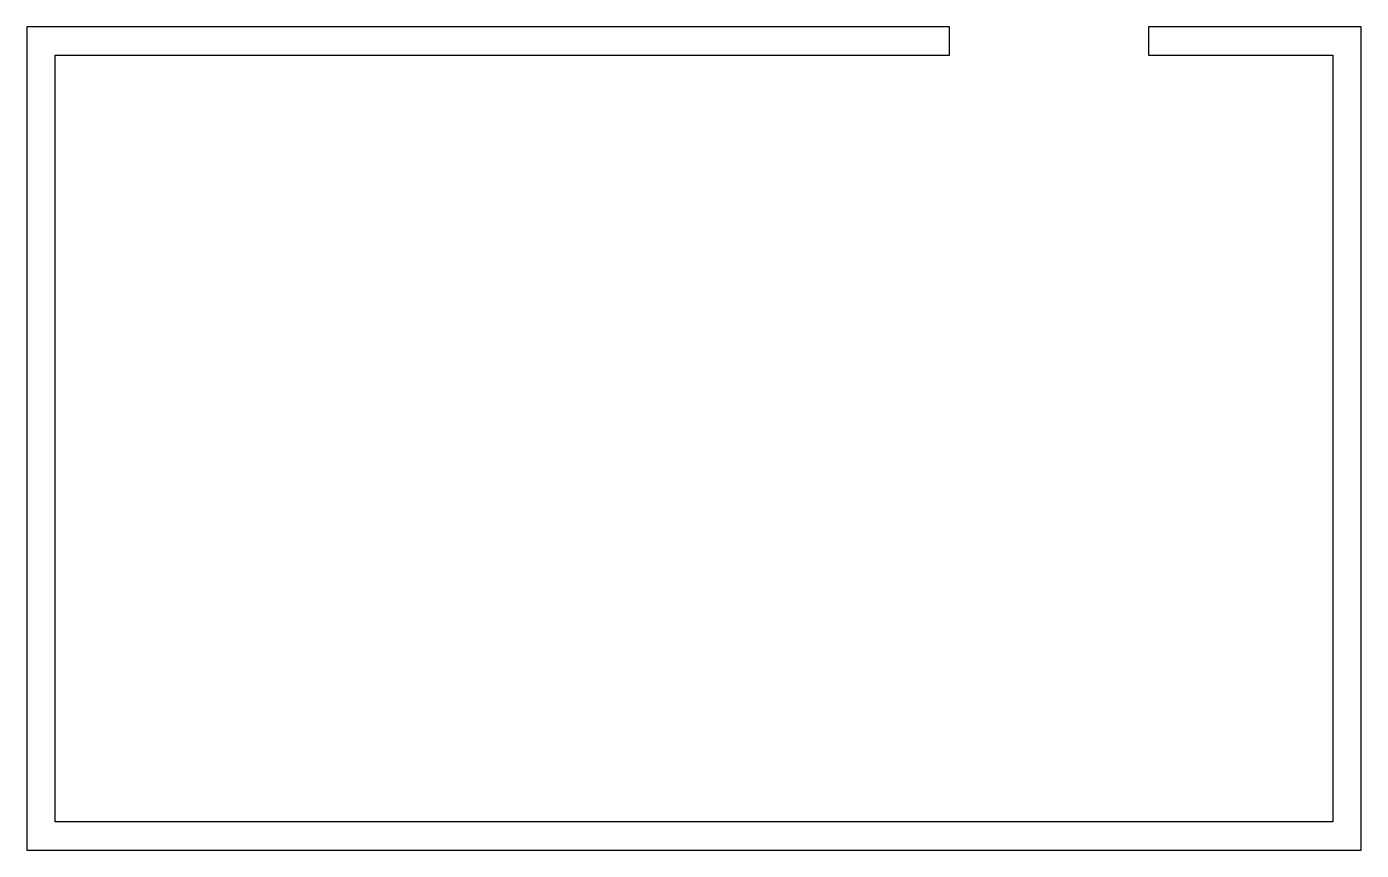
# Model space of a CAD drawing. Header units: millimetres. Extents: x -47 to 47, y -29 to 29.
import ezdxf

# ---------------------------------------------------------------- set-up
doc = ezdxf.new("R2010")
doc.units = ezdxf.units.MM

msp = doc.modelspace()

# ---------------------------------------------------------------- linework, layer by layer
for p, q in [((18, 29, 11), (-47, 29, 11)), ((-47, 29, 11), (-47, -29, 11)), ((18, 27, 11), (18, 29, 11)), ((47, 29, 11), (32, 29, 11)), ((32, 29, 11), (32, 27, 11)), ((47, -29, 11), (47, 29, 11)), ((-45, -27, 11), (-45, 27, 11)), ((-45, 27, 11), (18, 27, 11)), ((32, 27, 11), (45, 27, 11)), ((45, 27, 11), (45, -27, 11)), ((45, -27, 11), (-45, -27, 11)), ((-47, -29, 11), (47, -29, 11))]:
    msp.add_line(p, q)

doc.saveas('drawing.dxf')
